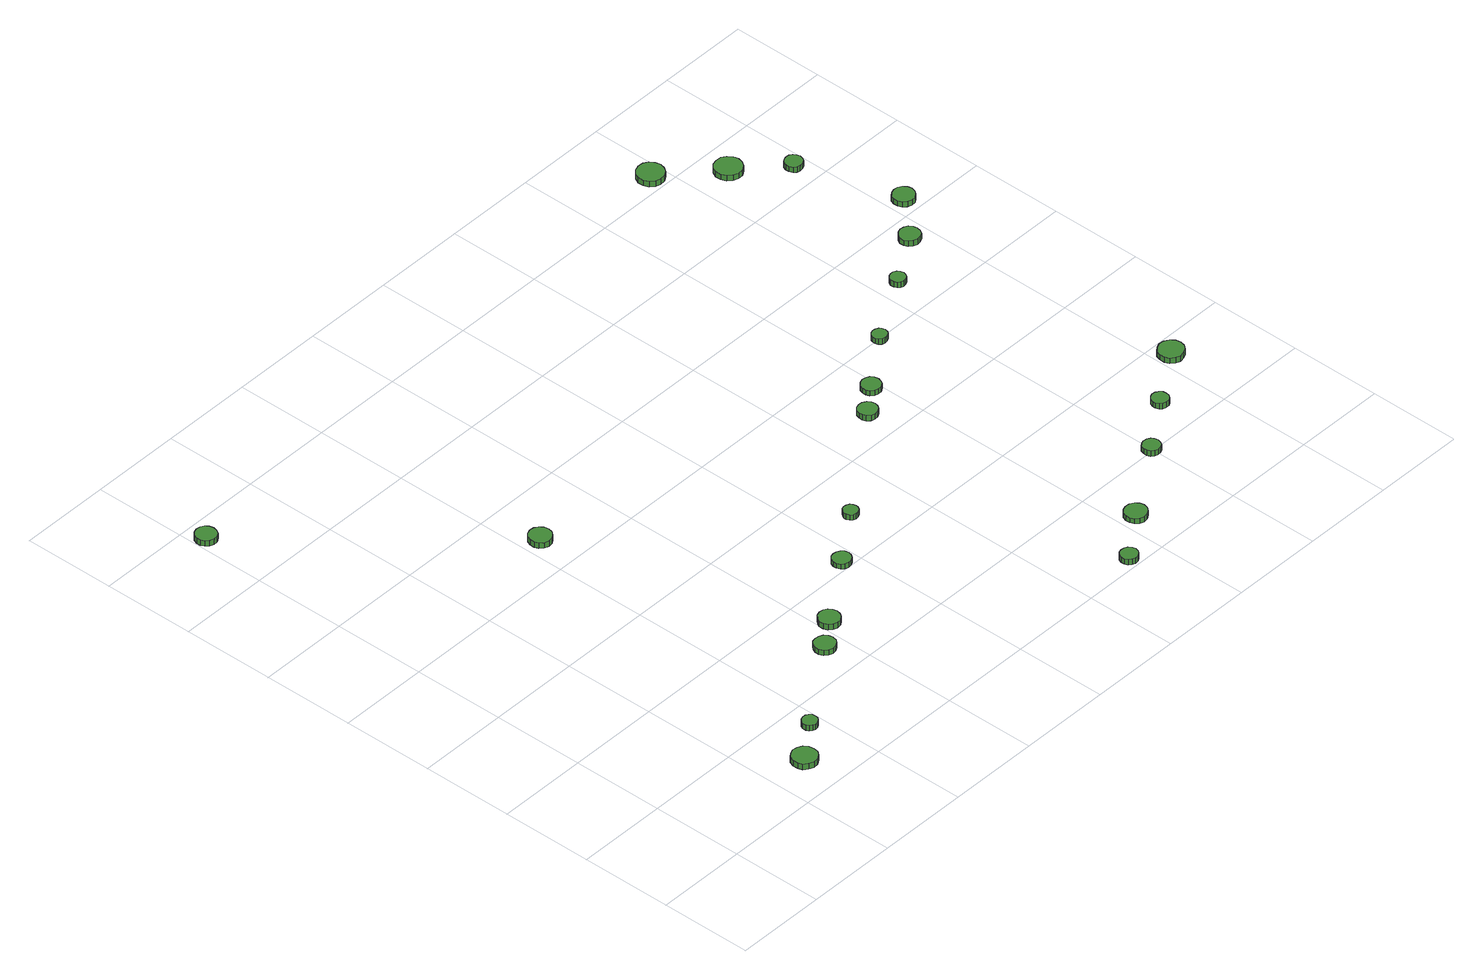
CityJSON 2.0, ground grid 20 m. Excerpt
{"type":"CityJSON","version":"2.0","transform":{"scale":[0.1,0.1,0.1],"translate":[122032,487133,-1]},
"CityObjects":{
"tree1":{"type":"SolitaryVegetationObject","attributes":{"function":"something"},"geometry":[{"type":"MultiSurface","lod":"1","boundaries":[[[0,1,2,3,4,5,6,7,8,9,10,11,12,13,14]],[[15,16,17,18,19,20,21,22,23,24,25,26,27,28,29]],[[0,29,28,1]],[[1,28,27,2]],[[2,27,26,3]],[[3,26,25,4]],[[4,25,24,5]],[[5,24,23,6]],[[6,23,22,7]],[[7,22,21,8]],[[8,21,20,9]],[[9,20,19,10]],[[10,19,18,11]],[[11,18,17,12]],[[12,17,16,13]],[[13,16,15,14]],[[14,15,29,0]]]}]},
"tree2":{"type":"SolitaryVegetationObject","attributes":{"function":"something"},"geometry":[{"type":"MultiSurface","lod":"1","boundaries":[[[30,31,32,33,34,35,36,37,38,39,40,41,42,43,44]],[[45,46,47,48,49,50,51,52,53,54,55,56,57,58,59]],[[30,59,58,31]],[[31,58,57,32]],[[32,57,56,33]],[[33,56,55,34]],[[34,55,54,35]],[[35,54,53,36]],[[36,53,52,37]],[[37,52,51,38]],[[38,51,50,39]],[[39,50,49,40]],[[40,49,48,41]],[[41,48,47,42]],[[42,47,46,43]],[[43,46,45,44]],[[44,45,59,30]]]}]},
"tree3":{"type":"SolitaryVegetationObject","attributes":{"function":"something"},"geometry":[{"type":"MultiSurface","lod":"1","boundaries":[[[60,61,62,63,64,65,66,67,68,69,70,71,72,73,74]],[[75,76,77,78,79,80,81,82,83,84,85,86,87,88,89]],[[60,89,88,61]],[[61,88,87,62]],[[62,87,86,63]],[[63,86,85,64]],[[64,85,84,65]],[[65,84,83,66]],[[66,83,82,67]],[[67,82,81,68]],[[68,81,80,69]],[[69,80,79,70]],[[70,79,78,71]],[[71,78,77,72]],[[72,77,76,73]],[[73,76,75,74]],[[74,75,89,60]]]}]},
"tree4":{"type":"SolitaryVegetationObject","attributes":{"function":"something"},"geometry":[{"type":"MultiSurface","lod":"1","boundaries":[[[90,91,92,93,94,95,96,97,98,99,100,101,102,103,104]],[[105,106,107,108,109,110,111,112,113,114,115,116,117,118,119]],[[90,119,118,91]],[[91,118,117,92]],[[92,117,116,93]],[[93,116,115,94]],[[94,115,114,95]],[[95,114,113,96]],[[96,113,112,97]],[[97,112,111,98]],[[98,111,110,99]],[[99,110,109,100]],[[100,109,108,101]],[[101,108,107,102]],[[102,107,106,103]],[[103,106,105,104]],[[104,105,119,90]]]}]},
"tree5":{"type":"SolitaryVegetationObject","attributes":{"function":"something"},"geometry":[{"type":"MultiSurface","lod":"1","boundaries":[[[120,121,122,123,124,125,126,127,128,129,130,131,132,133,134]],[[135,136,137,138,139,140,141,142,143,144,145,146,147,148,149]],[[120,149,148,121]],[[121,148,147,122]],[[122,147,146,123]],[[123,146,145,124]],[[124,145,144,125]],[[125,144,143,126]],[[126,143,142,127]],[[127,142,141,128]],[[128,141,140,129]],[[129,140,139,130]],[[130,139,138,131]],[[131,138,137,132]],[[132,137,136,133]],[[133,136,135,134]],[[134,135,149,120]]]}]},
"tree6":{"type":"SolitaryVegetationObject","attributes":{"function":"something"},"geometry":[{"type":"MultiSurface","lod":"1","boundaries":[[[150,151,152,153,154,155,156,157,158,159,160,161,162,163,164]],[[165,166,167,168,169,170,171,172,173,174,175,176,177,178,179]],[[150,179,178,151]],[[151,178,177,152]],[[152,177,176,153]],[[153,176,175,154]],[[154,175,174,155]],[[155,174,173,156]],[[156,173,172,157]],[[157,172,171,158]],[[158,171,170,159]],[[159,170,169,160]],[[160,169,168,161]],[[161,168,167,162]],[[162,167,166,163]],[[163,166,165,164]],[[164,165,179,150]]]}]},
"tree7":{"type":"SolitaryVegetationObject","attributes":{"function":"something"},"geometry":[{"type":"MultiSurface","lod":"1","boundaries":[[[180,181,182,183,184,185,186,187,188,189,190,191,192,193,194]],[[195,196,197,198,199,200,201,202,203,204,205,206,207,208,209]],[[180,209,208,181]],[[181,208,207,182]],[[182,207,206,183]],[[183,206,205,184]],[[184,205,204,185]],[[185,204,203,186]],[[186,203,202,187]],[[187,202,201,188]],[[188,201,200,189]],[[189,200,199,190]],[[190,199,198,191]],[[191,198,197,192]],[[192,197,196,193]],[[193,196,195,194]],[[194,195,209,180]]]}]},
"tree8":{"type":"SolitaryVegetationObject","attributes":{"function":"something"},"geometry":[{"type":"MultiSurface","lod":"1","boundaries":[[[210,211,212,213,214,215,216,217,218,219,220,221,222,223,224]],[[225,226,227,228,229,230,231,232,233,234,235,236,237,238,239]],[[210,239,238,211]],[[211,238,237,212]],[[212,237,236,213]],[[213,236,235,214]],[[214,235,234,215]],[[215,234,233,216]],[[216,233,232,217]],[[217,232,231,218]],[[218,231,230,219]],[[219,230,229,220]],[[220,229,228,221]],[[221,228,227,222]],[[222,227,226,223]],[[223,226,225,224]],[[224,225,239,210]]]}]},
"tree9":{"type":"SolitaryVegetationObject","attributes":{"function":"something"},"geometry":[{"type":"MultiSurface","lod":"1","boundaries":[[[240,241,242,243,244,245,246,247,248,249,250,251,252,253,254]],[[255,256,257,258,259,260,261,262,263,264,265,266,267,268,269]],[[240,269,268,241]],[[241,268,267,242]],[[242,267,266,243]],[[243,266,265,244]],[[244,265,264,245]],[[245,264,263,246]],[[246,263,262,247]],[[247,262,261,248]],[[248,261,260,249]],[[249,260,259,250]],[[250,259,258,251]],[[251,258,257,252]],[[252,257,256,253]],[[253,256,255,254]],[[254,255,269,240]]]}]},
"tree10":{"type":"SolitaryVegetationObject","attributes":{"function":"something"},"geometry":[{"type":"MultiSurface","lod":"1","boundaries":[[[270,271,272,273,274,275,276,277,278,279,280,281,282,283,284]],[[285,286,287,288,289,290,291,292,293,294,295,296,297,298,299]],[[270,299,298,271]],[[271,298,297,272]],[[272,297,296,273]],[[273,296,295,274]],[[274,295,294,275]],[[275,294,293,276]],[[276,293,292,277]],[[277,292,291,278]],[[278,291,290,279]],[[279,290,289,280]],[[280,289,288,281]],[[281,288,287,282]],[[282,287,286,283]],[[283,286,285,284]],[[284,285,299,270]]]}]},
"tree11":{"type":"SolitaryVegetationObject","attributes":{"function":"something"},"geometry":[{"type":"MultiSurface","lod":"1","boundaries":[[[300,301,302,303,304,305,306,307,308,309,310,311,312,313,314]],[[315,316,317,318,319,320,321,322,323,324,325,326,327,328,329]],[[300,329,328,301]],[[301,328,327,302]],[[302,327,326,303]],[[303,326,325,304]],[[304,325,324,305]],[[305,324,323,306]],[[306,323,322,307]],[[307,322,321,308]],[[308,321,320,309]],[[309,320,319,310]],[[310,319,318,311]],[[311,318,317,312]],[[312,317,316,313]],[[313,316,315,314]],[[314,315,329,300]]]}]},
"tree12":{"type":"SolitaryVegetationObject","attributes":{"function":"something"},"geometry":[{"type":"MultiSurface","lod":"1","boundaries":[[[330,331,332,333,334,335,336,337,338,339,340,341,342,343,344]],[[345,346,347,348,349,350,351,352,353,354,355,356,357,358,359]],[[330,359,358,331]],[[331,358,357,332]],[[332,357,356,333]],[[333,356,355,334]],[[334,355,354,335]],[[335,354,353,336]],[[336,353,352,337]],[[337,352,351,338]],[[338,351,350,339]],[[339,350,349,340]],[[340,349,348,341]],[[341,348,347,342]],[[342,347,346,343]],[[343,346,345,344]],[[344,345,359,330]]]}]},
"tree13":{"type":"SolitaryVegetationObject","attributes":{"function":"something"},"geometry":[{"type":"MultiSurface","lod":"1","boundaries":[[[360,361,362,363,364,365,366,367,368,369,370,371,372,373,374]],[[375,376,377,378,379,380,381,382,383,384,385,386,387,388,389]],[[360,389,388,361]],[[361,388,387,362]],[[362,387,386,363]],[[363,386,385,364]],[[364,385,384,365]],[[365,384,383,366]],[[366,383,382,367]],[[367,382,381,368]],[[368,381,380,369]],[[369,380,379,370]],[[370,379,378,371]],[[371,378,377,372]],[[372,377,376,373]],[[373,376,375,374]],[[374,375,389,360]]]}]},
"tree14":{"type":"SolitaryVegetationObject","attributes":{"function":"something"},"geometry":[{"type":"MultiSurface","lod":"1","boundaries":[[[390,391,392,393,394,395,396,397,398,399,400,401,402,403,404]],[[405,406,407,408,409,410,411,412,413,414,415,416,417,418,419]],[[390,419,418,391]],[[391,418,417,392]],[[392,417,416,393]],[[393,416,415,394]],[[394,415,414,395]],[[395,414,413,396]],[[396,413,412,397]],[[397,412,411,398]],[[398,411,410,399]],[[399,410,409,400]],[[400,409,408,401]],[[401,408,407,402]],[[402,407,406,403]],[[403,406,405,404]],[[404,405,419,390]]]}]},
"tree15":{"type":"SolitaryVegetationObject","attributes":{"function":"something"},"geometry":[{"type":"MultiSurface","lod":"1","boundaries":[[[420,421,422,423,424,425,426,427,428,429,430,431,432,433,434]],[[435,436,437,438,439,440,441,442,443,444,445,446,447,448,449]],[[420,449,448,421]],[[421,448,447,422]],[[422,447,446,423]],[[423,446,445,424]],[[424,445,444,425]],[[425,444,443,426]],[[426,443,442,427]],[[427,442,441,428]],[[428,441,440,429]],[[429,440,439,430]],[[430,439,438,431]],[[431,438,437,432]],[[432,437,436,433]],[[433,436,435,434]],[[434,435,449,420]]]}]},
"tree16":{"type":"SolitaryVegetationObject","attributes":{"function":"something"},"geometry":[{"type":"MultiSurface","lod":"1","boundaries":[[[450,451,452,453,454,455,456,457,458,459,460,461,462,463,464]],[[465,466,467,468,469,470,471,472,473,474,475,476,477,478,479]],[[450,479,478,451]],[[451,478,477,452]],[[452,477,476,453]],[[453,476,475,454]],[[454,475,474,455]],[[455,474,473,456]],[[456,473,472,457]],[[457,472,471,458]],[[458,471,470,459]],[[459,470,469,460]],[[460,469,468,461]],[[461,468,467,462]],[[462,467,466,463]],[[463,466,465,464]],[[464,465,479,450]]]}]},
"tree17":{"type":"SolitaryVegetationObject","attributes":{"function":"something"},"geometry":[{"type":"MultiSurface","lod":"1","boundaries":[[[480,481,482,483,484,485,486,487,488,489,490,491,492,493,494]],[[495,496,497,498,499,500,501,502,503,504,505,506,507,508,509]],[[480,509,508,481]],[[481,508,507,482]],[[482,507,506,483]],[[483,506,505,484]],[[484,505,504,485]],[[485,504,503,486]],[[486,503,502,487]],[[487,502,501,488]],[[488,501,500,489]],[[489,500,499,490]],[[490,499,498,491]],[[491,498,497,492]],[[492,497,496,493]],[[493,496,495,494]],[[494,495,509,480]]]}]},
"tree18":{"type":"SolitaryVegetationObject","attributes":{"function":"something"},"geometry":[{"type":"MultiSurface","lod":"1","boundaries":[[[510,511,512,513,514,515,516,517,518,519,520,521,522,523,524]],[[525,526,527,528,529,530,531,532,533,534,535,536,537,538,539]],[[510,539,538,511]],[[511,538,537,512]],[[512,537,536,513]],[[513,536,535,514]],[[514,535,534,515]],[[515,534,533,516]],[[516,533,532,517]],[[517,532,531,518]],[[518,531,530,519]],[[519,530,529,520]],[[520,529,528,521]],[[521,528,527,522]],[[522,527,526,523]],[[523,526,525,524]],[[524,525,539,510]]]}]},
"tree19":{"type":"SolitaryVegetationObject","attributes":{"function":"something"},"geometry":[{"type":"MultiSurface","lod":"1","boundaries":[[[540,541,542,543,544,545,546,547,548,549,550,551,552,553,554]],[[555,556,557,558,559,560,561,562,563,564,565,566,567,568,569]],[[540,569,568,541]],[[541,568,567,542]],[[542,567,566,543]],[[543,566,565,544]],[[544,565,564,545]],[[545,564,563,546]],[[546,563,562,547]],[[547,562,561,548]],[[548,561,560,549]],[[549,560,559,550]],[[550,559,558,551]],[[551,558,557,552]],[[552,557,556,553]],[[553,556,555,554]],[[554,555,569,540]]]}]},
"tree20":{"type":"SolitaryVegetationObject","attributes":{"function":"something"},"geometry":[{"type":"MultiSurface","lod":"1","boundaries":[[[570,571,572,573,574,575,576,577,578,579,580,581,582,583,584]],[[585,586,587,588,589,590,591,592,593,594,595,596,597,598,599]],[[570,599,598,571]],[[571,598,597,572]],[[572,597,596,573]],[[573,596,595,574]],[[574,595,594,575]],[[575,594,593,576]],[[576,593,592,577]],[[577,592,591,578]],[[578,591,590,579]],[[579,590,589,580]],[[580,589,588,581]],[[581,588,587,582]],[[582,587,586,583]],[[583,586,585,584]],[[584,585,599,570]]]}]},
"tree21":{"type":"SolitaryVegetationObject","attributes":{"function":"something"},"geometry":[{"type":"MultiSurface","lod":"1","boundaries":[[[600,601,602,603,604,605,606,607,608,609,610,611,612,613,614]],[[615,616,617,618,619,620,621,622,623,624,625,626,627,628,629]],[[600,629,628,601]],[[601,628,627,602]],[[602,627,626,603]],[[603,626,625,604]],[[604,625,624,605]],[[605,624,623,606]],[[606,623,622,607]],[[607,622,621,608]],[[608,621,620,609]],[[609,620,619,610]],[[610,619,618,611]],[[611,618,617,612]],[[612,617,616,613]],[[613,616,615,614]],[[614,615,629,600]]]}]},
"tree22":{"type":"SolitaryVegetationObject","attributes":{"function":"something"},"geometry":[{"type":"MultiSurface","lod":"1","boundaries":[[[630,631,632,633,634,635,636,637,638,639,640,641,642,643,644]],[[645,646,647,648,649,650,651,652,653,654,655,656,657,658,659]],[[630,659,658,631]],[[631,658,657,632]],[[632,657,656,633]],[[633,656,655,634]],[[634,655,654,635]],[[635,654,653,636]],[[636,653,652,637]],[[637,652,651,638]],[[638,651,650,639]],[[639,650,649,640]],[[640,649,648,641]],[[641,648,647,642]],[[642,647,646,643]],[[643,646,645,644]],[[644,645,659,630]]]}]}
},
"vertices":[
[308,80,30],[306,91,30],[299,100,30],[289,105,30],[278,107,30],[268,103,30],[259,96,30],[255,85,30],[255,74,30],[259,64,30],[268,57,30],[278,53,30],[289,54,30],[299,60,30],[306,69,30],[306,69,17],[299,60,17],[289,54,17],[278,53,17],[268,57,17],[259,64,17],[255,74,17],[255,85,17],[259,96,17],[268,103,17],[278,107,17],[289,105,17],[299,100,17],[306,91,17],[308,80,17],
[384,144,26],[383,151,26],[379,156,26],[373,160,26],[366,160,26],[360,158,26],[355,154,26],[352,147,26],[352,140,26],[355,134,26],[360,130,26],[366,127,26],[373,128,26],[379,132,26],[383,137,26],[383,137,13],[379,132,13],[373,128,13],[366,127,13],[360,130,13],[355,134,13],[352,140,13],[352,147,13],[355,154,13],[360,158,13],[366,160,13],[373,160,13],[379,156,13],[383,151,13],[384,144,13],
[48,1357,21],[46,1366,21],[41,1373,21],[33,1378,21],[24,1379,21],[15,1376,21],[8,1370,21],[4,1361,21],[4,1352,21],[8,1344,21],[15,1337,21],[24,1334,21],[33,1335,21],[41,1340,21],[46,1348,21],[46,1348,8],[41,1340,8],[33,1335,8],[24,1334,8],[15,1337,8],[8,1344,8],[4,1352,8],[4,1361,8],[8,1370,8],[15,1376,8],[24,1379,8],[33,1378,8],[41,1373,8],[46,1366,8],[48,1357,8],
[577,272,27],[575,281,27],[569,289,27],[561,293,27],[552,294,27],[543,292,27],[536,285,27],[532,276,27],[532,267,27],[536,258,27],[543,252,27],[552,249,27],[561,250,27],[569,255,27],[575,262,27],[575,262,15],[569,255,15],[561,250,15],[552,249,15],[543,252,15],[536,258,15],[532,267,15],[532,276,15],[536,285,15],[543,292,15],[552,294,15],[561,293,15],[569,289,15],[575,281,15],[577,272,15],
[460,882,25],[458,892,25],[452,900,25],[444,905,25],[434,906,25],[424,903,25],[417,896,25],[413,887,25],[413,877,25],[417,868,25],[424,861,25],[434,858,25],[444,859,25],[452,864,25],[458,872,25],[458,872,12],[452,864,12],[444,859,12],[434,858,12],[424,861,12],[417,868,12],[413,877,12],[413,887,12],[417,896,12],[424,903,12],[434,906,12],[444,905,12],[452,900,12],[458,892,12],[460,882,12],
[641,318,25],[639,327,25],[634,335,25],[626,340,25],[616,341,25],[607,338,25],[600,331,25],[596,323,25],[596,313,25],[600,304,25],[607,298,25],[616,295,25],[626,296,25],[634,301,25],[639,309,25],[639,309,12],[634,301,12],[626,296,12],[616,295,12],[607,298,12],[600,304,12],[596,313,12],[596,323,12],[600,331,12],[607,338,12],[616,341,12],[626,340,12],[634,335,12],[639,327,12],[641,318,12],
[782,415,26],[780,423,26],[775,429,26],[768,433,26],[760,434,26],[752,432,26],[746,426,26],[743,419,26],[743,411,26],[746,403,26],[752,398,26],[760,395,26],[768,396,26],[775,400,26],[780,407,26],[780,407,14],[775,400,14],[768,396,14],[760,395,14],[752,398,14],[746,403,14],[743,411,14],[743,419,14],[746,426,14],[752,432,14],[760,434,14],[768,433,14],[775,429,14],[780,423,14],[782,415,14],
[890,492,30],[889,498,30],[885,504,30],[879,507,30],[873,508,30],[866,506,30],[862,501,30],[859,495,30],[859,489,30],[862,483,30],[866,478,30],[873,476,30],[879,477,30],[885,480,30],[889,486,30],[889,486,17],[885,480,17],[879,477,17],[873,476,17],[866,478,17],[862,483,17],[859,489,17],[859,495,17],[862,501,17],[866,506,17],[873,508,17],[879,507,17],[885,504,17],[889,498,17],[890,492,17],
[1149,20,26],[1147,27,26],[1142,34,26],[1136,37,26],[1128,38,26],[1121,36,26],[1115,31,26],[1112,24,26],[1112,16,26],[1115,9,26],[1121,4,26],[1128,1,26],[1136,2,26],[1142,6,26],[1147,12,26],[1147,12,13],[1142,6,13],[1136,2,13],[1128,1,13],[1121,4,13],[1115,9,13],[1112,16,13],[1112,24,13],[1115,31,13],[1121,36,13],[1128,38,13],[1136,37,13],[1142,34,13],[1147,27,13],[1149,20,13],
[1256,94,25],[1254,103,25],[1248,111,25],[1239,116,25],[1229,117,25],[1220,114,25],[1213,108,25],[1209,99,25],[1209,89,25],[1213,80,25],[1220,73,25],[1229,70,25],[1239,71,25],[1248,76,25],[1254,84,25],[1254,84,13],[1248,76,13],[1239,71,13],[1229,70,13],[1220,73,13],[1213,80,13],[1209,89,13],[1209,99,13],[1213,108,13],[1220,114,13],[1229,117,13],[1239,116,13],[1248,111,13],[1254,103,13],[1256,94,13],
[1137,664,30],[1135,672,30],[1130,679,30],[1122,684,30],[1114,685,30],[1105,682,30],[1099,676,30],[1096,668,30],[1096,660,30],[1099,652,30],[1105,646,30],[1114,643,30],[1122,644,30],[1130,649,30],[1135,656,30],[1135,656,17],[1130,649,17],[1122,644,17],[1114,643,17],[1105,646,17],[1099,652,17],[1096,660,17],[1096,668,17],[1099,676,17],[1105,682,17],[1114,685,17],[1122,684,17],[1130,679,17],[1135,672,17],[1137,664,17],
[1197,709,28],[1195,718,28],[1190,725,28],[1182,729,28],[1174,730,28],[1166,727,28],[1159,721,28],[1156,714,28],[1156,705,28],[1159,697,28],[1166,691,28],[1174,689,28],[1182,689,28],[1190,694,28],[1195,701,28],[1195,701,16],[1190,694,16],[1182,689,16],[1174,689,16],[1166,691,16],[1159,697,16],[1156,705,16],[1156,714,16],[1159,721,16],[1166,727,16],[1174,730,16],[1182,729,16],[1190,725,16],[1195,718,16],[1197,709,16],
[1415,200,25],[1413,208,25],[1409,214,25],[1402,218,25],[1394,219,25],[1387,217,25],[1381,212,25],[1378,204,25],[1378,196,25],[1381,189,25],[1387,184,25],[1394,182,25],[1402,182,25],[1409,186,25],[1413,193,25],[1413,193,12],[1409,186,12],[1402,182,12],[1394,182,12],[1387,184,12],[1381,189,12],[1378,196,12],[1378,204,12],[1381,212,12],[1387,217,12],[1394,219,12],[1402,218,12],[1409,214,12],[1413,208,12],[1415,200,12],
[1311,793,30],[1309,800,30],[1305,805,30],[1299,808,30],[1293,809,30],[1286,807,30],[1281,802,30],[1279,796,30],[1279,790,30],[1281,784,30],[1286,779,30],[1293,777,30],[1299,778,30],[1305,781,30],[1309,786,30],[1309,786,17],[1305,781,17],[1299,778,17],[1293,777,17],[1286,779,17],[1281,784,17],[1279,790,17],[1279,796,17],[1281,802,17],[1286,807,17],[1293,809,17],[1299,808,17],[1305,805,17],[1309,800,17],[1311,793,17],
[1526,279,26],[1525,286,26],[1520,292,26],[1514,296,26],[1506,297,26],[1499,294,26],[1494,289,26],[1491,282,26],[1491,275,26],[1494,268,26],[1499,263,26],[1506,261,26],[1514,261,26],[1520,265,26],[1525,271,26],[1525,271,13],[1520,265,13],[1514,261,13],[1506,261,13],[1499,263,13],[1494,268,13],[1491,275,13],[1491,282,13],[1494,289,13],[1499,294,13],[1506,297,13],[1514,296,13],[1520,292,13],[1525,286,13],[1526,279,13],
[1459,879,29],[1457,886,29],[1453,891,29],[1447,895,29],[1440,895,29],[1434,893,29],[1429,889,29],[1426,882,29],[1426,875,29],[1429,869,29],[1434,864,29],[1440,862,29],[1447,863,29],[1453,866,29],[1457,872,29],[1457,872,16],[1453,866,16],[1447,863,16],[1440,862,16],[1434,864,16],[1429,869,16],[1426,875,16],[1426,882,16],[1429,889,16],[1434,893,16],[1440,895,16],[1447,895,16],[1453,891,16],[1457,886,16],[1459,879,16],
[1657,359,24],[1655,370,24],[1648,379,24],[1638,385,24],[1627,386,24],[1617,382,24],[1608,375,24],[1604,365,24],[1604,353,24],[1608,343,24],[1617,336,24],[1627,332,24],[1638,334,24],[1648,339,24],[1655,348,24],[1655,348,11],[1648,339,11],[1638,334,11],[1627,332,11],[1617,336,11],[1608,343,11],[1604,353,11],[1604,365,11],[1608,375,11],[1617,382,11],[1627,386,11],[1638,385,11],[1648,379,11],[1655,370,11],[1657,359,11],
[1395,1432,25],[1392,1444,25],[1385,1454,25],[1375,1460,25],[1363,1461,25],[1352,1457,25],[1343,1449,25],[1338,1438,25],[1338,1426,25],[1343,1415,25],[1352,1407,25],[1363,1404,25],[1375,1405,25],[1385,1411,25],[1392,1421,25],[1392,1421,12],[1385,1411,12],[1375,1405,12],[1363,1404,12],[1352,1407,12],[1343,1415,12],[1338,1426,12],[1338,1438,12],[1343,1449,12],[1352,1457,12],[1363,1461,12],[1375,1460,12],[1385,1454,12],[1392,1444,12],[1395,1432,12],
[1573,946,29],[1571,955,29],[1566,963,29],[1558,967,29],[1549,968,29],[1540,965,29],[1533,959,29],[1529,951,29],[1529,941,29],[1533,933,29],[1540,927,29],[1549,924,29],[1558,925,29],[1566,929,29],[1571,937,29],[1571,937,16],[1566,929,16],[1558,925,16],[1549,924,16],[1540,927,16],[1533,933,16],[1529,941,16],[1529,951,16],[1533,959,16],[1540,965,16],[1549,968,16],[1558,967,16],[1566,963,16],[1571,955,16],[1573,946,16],
[1504,1334,26],[1501,1345,26],[1494,1355,26],[1484,1361,26],[1472,1362,26],[1461,1359,26],[1452,1351,26],[1447,1340,26],[1447,1328,26],[1452,1317,26],[1461,1309,26],[1472,1305,26],[1484,1306,26],[1494,1312,26],[1501,1322,26],[1501,1322,13],[1494,1312,13],[1484,1306,13],[1472,1305,13],[1461,1309,13],[1452,1317,13],[1447,1328,13],[1447,1340,13],[1452,1351,13],[1461,1359,13],[1472,1362,13],[1484,1361,13],[1494,1355,13],[1501,1345,13],[1504,1334,13],
[1652,1030,30],[1650,1039,30],[1644,1047,30],[1636,1052,30],[1627,1053,30],[1618,1050,30],[1610,1044,30],[1607,1035,30],[1607,1025,30],[1610,1017,30],[1618,1010,30],[1627,1007,30],[1636,1008,30],[1644,1013,30],[1650,1021,30],[1650,1021,17],[1644,1013,17],[1636,1008,17],[1627,1007,17],[1618,1010,17],[1610,1017,17],[1607,1025,17],[1607,1035,17],[1610,1044,17],[1618,1050,17],[1627,1053,17],[1636,1052,17],[1644,1047,17],[1650,1039,17],[1652,1030,17],
[1584,1250,29],[1582,1257,29],[1578,1264,29],[1571,1268,29],[1563,1268,29],[1556,1266,29],[1550,1261,29],[1547,1254,29],[1547,1246,29],[1550,1238,29],[1556,1233,29],[1563,1231,29],[1571,1232,29],[1578,1236,29],[1582,1242,29],[1582,1242,16],[1578,1236,16],[1571,1232,16],[1563,1231,16],[1556,1233,16],[1550,1238,16],[1547,1246,16],[1547,1254,16],[1550,1261,16],[1556,1266,16],[1563,1268,16],[1571,1268,16],[1578,1264,16],[1582,1257,16],[1584,1250,16]
]}
